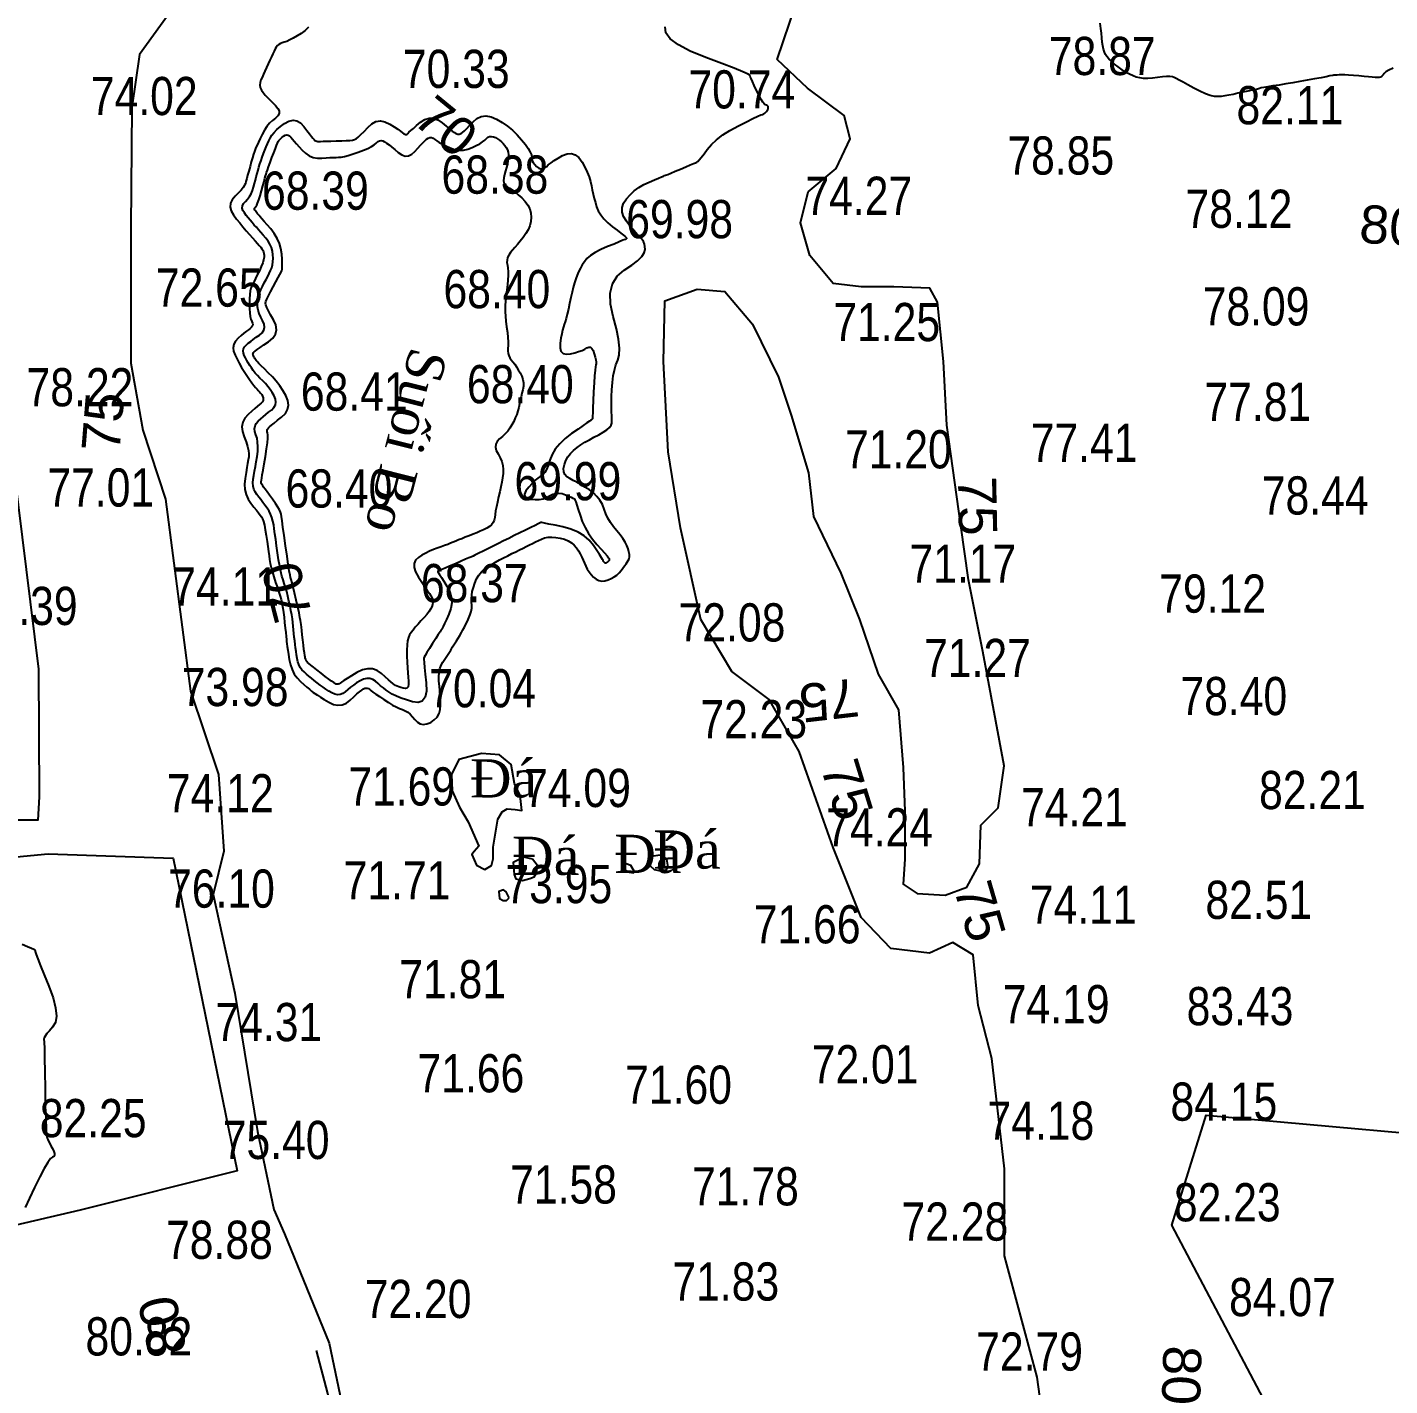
# Model space of a CAD drawing. Header units: metres. Extents: x 429565 to 431255, y 2472510 to 2473324.
# Drawn here: x 429642.4 to 429767.3, y 2473127.8 to 2473252.3 of the extents above; entities that cross this region are included whole.
import ezdxf
from ezdxf.enums import TextEntityAlignment as Align

# ---------------------------------------------------------------- set-up
doc = ezdxf.new("R2010")
doc.units = ezdxf.units.M
for name, color, linetype in [('Docao', 7, 'Continuous'), ('Ghichu', 7, 'Continuous'), ('hanh nha', 6, 'Continuous'), ('MHBS_DongMuc', 3, 'Continuous'), ('RG', 3, 'Continuous'), ('thuyhe', 4, 'Continuous')]:
    doc.layers.add(name, color=color, linetype=linetype)
doc.styles.add('ghichu', font='times.ttf', dxfattribs={"height": 1.5})
doc.styles.get("Standard").update_dxf_attribs({"font": 'arial.ttf'})
doc.linetypes.add('DUONG_MEP_NUOC', pattern='A,0.2,[130,ltypeshp.shx,S=0.15,R=0,X=0,Y=0.15],0.05,[130,ltypeshp.shx,S=0.15,R=0,X=0,Y=0.15],1', length=1.25)
doc.linetypes.add('R_GIOI_TV', pattern='A,0,[133,ltypeshp.shx,S=0.04,R=0,X=-0.03,Y=0],-0.5', length=0.5)

# ---------------------------------------------------------------- blocks, each defined once
blk = doc.blocks.new('A$Ce915ad33')
at = {"layer": 'Ghichu', "color": 8}
blk.add_lwpolyline([(429677.57, 2473223.32, 0, 0, 0), (429678.43, 2473226.72, 2, 0, 0), (429679.29, 2473230.12, 0, 0, 0)], format="xyseb", dxfattribs=at)
at = {"layer": 'MHBS_DongMuc', "color": 8}
for points, elevation in [([(429668.22, 2473252.31), (429667.89, 2473252), (429667.55, 2473251.73), (429667.17, 2473251.5), (429666.81, 2473251.3), (429666.49, 2473251.13), (429666.21, 2473251), (429665.98, 2473250.91), (429665.8, 2473250.86), (429665.64, 2473250.81), (429665.5, 2473250.72), (429665.37, 2473250.61), (429665.25, 2473250.47), (429665.15, 2473250.3), (429665.05, 2473250.1), (429664.94, 2473249.87), (429664.81, 2473249.59), (429664.67, 2473249.29), (429664.52, 2473248.95), (429664.36, 2473248.6), (429664.22, 2473248.28), (429664.09, 2473247.98), (429663.96, 2473247.7), (429663.85, 2473247.46), (429663.77, 2473247.22), (429663.75, 2473246.99), (429663.79, 2473246.76), (429663.89, 2473246.53), (429664.05, 2473246.31), (429664.24, 2473246.08), (429664.46, 2473245.84), (429664.69, 2473245.6), (429664.93, 2473245.36), (429665.2, 2473245.11), (429665.41, 2473244.86), (429665.52, 2473244.62), (429665.51, 2473244.39), (429665.4, 2473244.17), (429665.17, 2473243.97), (429664.9, 2473243.75), (429664.64, 2473243.49), (429664.4, 2473243.19), (429664.17, 2473242.85), (429663.96, 2473242.47), (429663.78, 2473242.09), (429663.62, 2473241.77), (429663.49, 2473241.49), (429663.39, 2473241.26), (429663.32, 2473241.08), (429663.25, 2473240.9), (429663.18, 2473240.65), (429663.08, 2473240.34), (429662.97, 2473239.97), (429662.85, 2473239.54), (429662.73, 2473239.1), (429662.63, 2473238.73), (429662.55, 2473238.42), (429662.48, 2473238.17), (429662.43, 2473237.98), (429662.35, 2473237.81), (429662.22, 2473237.61), (429662.03, 2473237.37), (429661.79, 2473237.11), (429661.48, 2473236.81), (429661.2, 2473236.49), (429661.05, 2473236.16), (429661.02, 2473235.82), (429661.12, 2473235.46), (429661.34, 2473235.09), (429661.62, 2473234.72), (429661.91, 2473234.36), (429662.2, 2473234), (429662.49, 2473233.65), (429662.79, 2473233.31), (429663.08, 2473232.99), (429663.32, 2473232.71), (429663.53, 2473232.48), (429663.7, 2473232.28), (429663.83, 2473232.13), (429663.93, 2473232), (429664.02, 2473231.86), (429664.08, 2473231.72), (429664.13, 2473231.56), (429664.15, 2473231.41), (429664.14, 2473231.22), (429664.1, 2473230.98), (429664.01, 2473230.7), (429663.88, 2473230.37), (429663.71, 2473229.98), (429663.52, 2473229.6), (429663.36, 2473229.27), (429663.22, 2473228.99), (429663.11, 2473228.76), (429663.01, 2473228.58), (429662.93, 2473228.39), (429662.87, 2473228.14), (429662.83, 2473227.81), (429662.8, 2473227.42), (429662.79, 2473226.96), (429662.8, 2473226.5), (429662.82, 2473226.11), (429662.87, 2473225.79), (429662.93, 2473225.53), (429663.01, 2473225.34), (429663.08, 2473225.19), (429663.1, 2473225.05), (429663.07, 2473224.92), (429662.99, 2473224.8), (429662.87, 2473224.69), (429662.71, 2473224.58), (429662.52, 2473224.43), (429662.29, 2473224.25), (429662.04, 2473224.04), (429661.77, 2473223.8), (429661.52, 2473223.53), (429661.37, 2473223.24), (429661.31, 2473222.93), (429661.35, 2473222.6), (429661.48, 2473222.24), (429661.66, 2473221.88), (429661.86, 2473221.51), (429662.08, 2473221.13), (429662.31, 2473220.76), (429662.55, 2473220.38), (429662.79, 2473220.02), (429663.01, 2473219.72), (429663.2, 2473219.48), (429663.36, 2473219.28), (429663.49, 2473219.14), (429663.61, 2473219.02), (429663.72, 2473218.9), (429663.82, 2473218.77), (429663.92, 2473218.63), (429664, 2473218.48), (429664.06, 2473218.34), (429664.07, 2473218.2), (429664.05, 2473218.08), (429663.99, 2473217.96), (429663.88, 2473217.86), (429663.73, 2473217.74), (429663.53, 2473217.57), (429663.29, 2473217.36), (429663.01, 2473217.1), (429662.67, 2473216.81), (429662.37, 2473216.47), (429662.19, 2473216.1), (429662.11, 2473215.69), (429662.15, 2473215.25), (429662.31, 2473214.77), (429662.49, 2473214.3), (429662.63, 2473213.88), (429662.71, 2473213.52), (429662.74, 2473213.2), (429662.73, 2473212.94), (429662.68, 2473212.67), (429662.63, 2473212.33), (429662.56, 2473211.94), (429662.49, 2473211.48), (429662.4, 2473210.96), (429662.35, 2473210.42), (429662.38, 2473209.93), (429662.49, 2473209.47), (429662.67, 2473209.05), (429662.93, 2473208.67), (429663.2, 2473208.33), (429663.44, 2473208.04), (429663.64, 2473207.79), (429663.79, 2473207.59), (429663.9, 2473207.44), (429664, 2473207.26), (429664.09, 2473207.01), (429664.17, 2473206.66), (429664.25, 2473206.23), (429664.34, 2473205.72), (429664.41, 2473205.18), (429664.48, 2473204.7), (429664.54, 2473204.26), (429664.6, 2473203.86), (429664.65, 2473203.51), (429664.7, 2473203.17), (429664.79, 2473202.79), (429664.9, 2473202.37), (429665.04, 2473201.92), (429665.2, 2473201.43), (429665.36, 2473200.95), (429665.5, 2473200.53), (429665.61, 2473200.17), (429665.7, 2473199.87), (429665.76, 2473199.62), (429665.81, 2473199.37), (429665.86, 2473199.06), (429665.92, 2473198.68), (429665.97, 2473198.24), (429666.02, 2473197.74), (429666.07, 2473197.24), (429666.12, 2473196.82), (429666.15, 2473196.47), (429666.18, 2473196.2), (429666.2, 2473196), (429666.23, 2473195.81), (429666.26, 2473195.55), (429666.31, 2473195.22), (429666.37, 2473194.82), (429666.44, 2473194.35), (429666.55, 2473193.87), (429666.7, 2473193.43), (429666.91, 2473193.03), (429667.17, 2473192.67), (429667.48, 2473192.35), (429667.79, 2473192.07), (429668.07, 2473191.83), (429668.3, 2473191.63), (429668.49, 2473191.47), (429668.64, 2473191.35), (429668.8, 2473191.23), (429669.02, 2473191.09), (429669.3, 2473190.91), (429669.65, 2473190.7), (429670.06, 2473190.45), (429670.49, 2473190.25), (429670.91, 2473190.17), (429671.3, 2473190.21), (429671.68, 2473190.36), (429672.04, 2473190.64), (429672.37, 2473190.94), (429672.65, 2473191.2), (429672.89, 2473191.4), (429673.09, 2473191.55), (429673.24, 2473191.66), (429673.37, 2473191.72), (429673.49, 2473191.74), (429673.6, 2473191.74), (429673.7, 2473191.7), (429673.8, 2473191.64), (429673.93, 2473191.53), (429674.12, 2473191.38), (429674.38, 2473191.19), (429674.71, 2473190.96), (429675.11, 2473190.69), (429675.53, 2473190.42), (429675.9, 2473190.19), (429676.25, 2473190.01), (429676.55, 2473189.87), (429676.82, 2473189.77), (429677.06, 2473189.67), (429677.3, 2473189.53), (429677.53, 2473189.35), (429677.75, 2473189.12), (429677.96, 2473188.85), (429678.19, 2473188.61), (429678.44, 2473188.46), (429678.73, 2473188.41), (429679.06, 2473188.46), (429679.41, 2473188.6), (429679.74, 2473188.82), (429680, 2473189.09), (429680.18, 2473189.4), (429680.28, 2473189.77), (429680.31, 2473190.18), (429680.3, 2473190.62), (429680.27, 2473191.06), (429680.25, 2473191.49), (429680.21, 2473191.93), (429680.17, 2473192.36), (429680.15, 2473192.78), (429680.18, 2473193.17), (429680.25, 2473193.52), (429680.36, 2473193.84), (429680.52, 2473194.13), (429680.7, 2473194.4), (429680.88, 2473194.67), (429681.06, 2473194.95), (429681.24, 2473195.23), (429681.42, 2473195.51), (429681.6, 2473195.79), (429681.77, 2473196.06), (429681.93, 2473196.32), (429682.08, 2473196.57), (429682.22, 2473196.82), (429682.36, 2473197.07), (429682.5, 2473197.33), (429682.64, 2473197.6), (429682.77, 2473197.88), (429682.91, 2473198.17), (429683.03, 2473198.47), (429683.12, 2473198.76), (429683.17, 2473199.05), (429683.18, 2473199.34), (429683.16, 2473199.62), (429683.15, 2473199.92), (429683.17, 2473200.24), (429683.22, 2473200.58), (429683.32, 2473200.95), (429683.45, 2473201.35), (429683.62, 2473201.74), (429683.83, 2473202.09), (429684.07, 2473202.4), (429684.35, 2473202.66), (429684.67, 2473202.88), (429685, 2473203.08), (429685.35, 2473203.28), (429685.71, 2473203.48), (429686.09, 2473203.67), (429686.47, 2473203.87), (429686.85, 2473204.06), (429687.21, 2473204.24), (429687.55, 2473204.41), (429687.87, 2473204.57), (429688.17, 2473204.72), (429688.46, 2473204.86), (429688.74, 2473205), (429689.02, 2473205.13), (429689.3, 2473205.26), (429689.57, 2473205.39), (429689.85, 2473205.5), (429690.17, 2473205.56), (429690.51, 2473205.58), (429690.88, 2473205.55), (429691.28, 2473205.48), (429691.68, 2473205.38), (429692.02, 2473205.23), (429692.32, 2473205.05), (429692.57, 2473204.83), (429692.77, 2473204.58), (429692.95, 2473204.31), (429693.11, 2473204.03), (429693.25, 2473203.75), (429693.38, 2473203.47), (429693.5, 2473203.18), (429693.62, 2473202.9), (429693.76, 2473202.63), (429693.93, 2473202.38), (429694.12, 2473202.14), (429694.33, 2473201.91), (429694.57, 2473201.73), (429694.82, 2473201.61), (429695.08, 2473201.55), (429695.36, 2473201.57), (429695.66, 2473201.65), (429695.95, 2473201.77), (429696.21, 2473201.92), (429696.46, 2473202.09), (429696.67, 2473202.29), (429696.86, 2473202.51), (429697.03, 2473202.73), (429697.18, 2473202.94), (429697.31, 2473203.12), (429697.43, 2473203.29), (429697.52, 2473203.44), (429697.59, 2473203.59), (429697.62, 2473203.78), (429697.62, 2473203.99), (429697.58, 2473204.24), (429697.51, 2473204.51), (429697.4, 2473204.81), (429697.23, 2473205.12), (429697.02, 2473205.45), (429696.77, 2473205.79), (429696.46, 2473206.14), (429696.15, 2473206.51), (429695.88, 2473206.9), (429695.65, 2473207.3), (429695.45, 2473207.71), (429695.3, 2473208.14), (429695.14, 2473208.56), (429694.92, 2473208.95), (429694.65, 2473209.3), (429694.33, 2473209.62), (429693.95, 2473209.91), (429693.55, 2473210.16), (429693.17, 2473210.39), (429692.81, 2473210.6), (429692.47, 2473210.77), (429692.15, 2473210.93), (429691.89, 2473211.09), (429691.7, 2473211.3), (429691.61, 2473211.56), (429691.59, 2473211.87), (429691.67, 2473212.22), (429691.8, 2473212.58), (429691.99, 2473212.92), (429692.22, 2473213.23), (429692.5, 2473213.51), (429692.82, 2473213.77), (429693.17, 2473214.02), (429693.55, 2473214.26), (429693.95, 2473214.49), (429694.37, 2473214.73), (429694.82, 2473214.96), (429695.23, 2473215.19), (429695.55, 2473215.41), (429695.79, 2473215.63), (429695.94, 2473215.83), (429696, 2473216.03), (429696.02, 2473216.23), (429696.02, 2473216.42), (429696.02, 2473216.6), (429696.01, 2473216.78), (429695.99, 2473216.95), (429695.98, 2473217.17), (429695.97, 2473217.5), (429695.98, 2473217.92), (429695.99, 2473218.45), (429696.02, 2473219.08), (429696.06, 2473219.74), (429696.14, 2473220.34), (429696.25, 2473220.88), (429696.39, 2473221.36), (429696.56, 2473221.78), (429696.69, 2473222.26), (429696.71, 2473222.9), (429696.62, 2473223.7), (429696.43, 2473224.67), (429696.13, 2473225.79), (429695.88, 2473226.93), (429695.86, 2473227.92), (429696.07, 2473228.77), (429696.49, 2473229.47), (429697.14, 2473230.02), (429697.83, 2473230.48), (429698.36, 2473230.9), (429698.75, 2473231.28), (429698.98, 2473231.62), (429699.06, 2473231.92), (429699.04, 2473232.19), (429698.99, 2473232.43), (429698.9, 2473232.66), (429698.77, 2473232.86), (429698.6, 2473233.04), (429698.4, 2473233.23), (429698.17, 2473233.48), (429697.92, 2473233.78), (429697.64, 2473234.13), (429697.34, 2473234.53), (429697.08, 2473234.95), (429696.96, 2473235.36), (429696.96, 2473235.77), (429697.09, 2473236.18), (429697.35, 2473236.57), (429697.69, 2473236.95), (429698.07, 2473237.29), (429698.49, 2473237.6), (429698.94, 2473237.87), (429699.44, 2473238.11), (429699.91, 2473238.31), (429700.29, 2473238.47), (429700.57, 2473238.59), (429700.75, 2473238.66), (429700.85, 2473238.7), (429700.94, 2473238.73), (429701.13, 2473238.81), (429701.42, 2473238.93), (429701.82, 2473239.1), (429702.31, 2473239.3), (429702.8, 2473239.51), (429703.19, 2473239.68), (429703.49, 2473239.8), (429703.69, 2473239.88), (429703.8, 2473239.92), (429703.89, 2473239.98), (429704.02, 2473240.13), (429704.21, 2473240.36), (429704.46, 2473240.69), (429704.76, 2473241.1), (429705.13, 2473241.55), (429705.6, 2473241.99), (429706.17, 2473242.42), (429706.84, 2473242.84), (429707.61, 2473243.26), (429708.35, 2473243.63), (429708.94, 2473243.92), (429709.38, 2473244.13), (429709.67, 2473244.26), (429709.81, 2473244.31), (429709.88, 2473244.33), (429709.95, 2473244.37), (429710.02, 2473244.42), (429710.1, 2473244.49), (429710.18, 2473244.58), (429710.25, 2473244.67), (429710.3, 2473244.75), (429710.34, 2473244.83), (429710.35, 2473244.9), (429710.35, 2473244.96), (429710.34, 2473245.02), (429710.3, 2473245.07), (429710.25, 2473245.11), (429710.19, 2473245.14), (429710.1, 2473245.17), (429710, 2473245.25), (429709.86, 2473245.42), (429709.69, 2473245.68), (429709.5, 2473246.05), (429709.27, 2473246.5), (429709.06, 2473246.96), (429708.89, 2473247.33), (429708.77, 2473247.61), (429708.7, 2473247.79), (429708.67, 2473247.89), (429708.51, 2473247.99), (429708.02, 2473248.21), (429707.22, 2473248.53), (429706.09, 2473248.96), (429704.64, 2473249.51), (429703.2, 2473250.1), (429702.11, 2473250.68), (429701.36, 2473251.24), (429700.96, 2473251.79), (429700.91, 2473252.32)], 71), ([(429767.61, 2473248.53), (429767.22, 2473248.37), (429766.94, 2473248.22), (429766.79, 2473248.06), (429766.7, 2473247.92), (429766.59, 2473247.81), (429766.47, 2473247.73), (429766.33, 2473247.69), (429766.18, 2473247.68), (429765.98, 2473247.69), (429765.71, 2473247.71), (429765.36, 2473247.74), (429764.95, 2473247.78), (429764.46, 2473247.83), (429763.97, 2473247.87), (429763.54, 2473247.91), (429763.18, 2473247.93), (429762.89, 2473247.93), (429762.66, 2473247.92), (429762.48, 2473247.91), (429762.34, 2473247.9), (429762.23, 2473247.89), (429762.16, 2473247.89), (429762.13, 2473247.88), (429762.05, 2473247.87), (429761.83, 2473247.83), (429761.49, 2473247.76), (429761.02, 2473247.67), (429760.41, 2473247.56), (429759.74, 2473247.43), (429759.08, 2473247.31), (429758.43, 2473247.2), (429757.79, 2473247.1), (429757.16, 2473247), (429756.59, 2473246.92), (429756.13, 2473246.84), (429755.77, 2473246.78), (429755.52, 2473246.73), (429755.38, 2473246.69), (429755.29, 2473246.66), (429755.19, 2473246.63), (429755.09, 2473246.6), (429754.97, 2473246.57), (429754.84, 2473246.55), (429754.67, 2473246.52), (429754.44, 2473246.48), (429754.15, 2473246.41), (429753.8, 2473246.33), (429753.38, 2473246.24), (429752.95, 2473246.14), (429752.55, 2473246.06), (429752.19, 2473246), (429751.85, 2473245.96), (429751.55, 2473245.94), (429751.23, 2473245.96), (429750.85, 2473246.05), (429750.41, 2473246.2), (429749.91, 2473246.42), (429749.36, 2473246.71), (429748.81, 2473247.01), (429748.36, 2473247.25), (429748.01, 2473247.45), (429747.74, 2473247.6), (429747.56, 2473247.7), (429747.4, 2473247.76), (429747.16, 2473247.79), (429746.86, 2473247.79), (429746.48, 2473247.75), (429746.03, 2473247.69), (429745.57, 2473247.63), (429745.14, 2473247.6), (429744.75, 2473247.61), (429744.4, 2473247.65), (429744.08, 2473247.72), (429743.78, 2473247.83), (429743.46, 2473247.98), (429743.13, 2473248.16), (429742.78, 2473248.39), (429742.42, 2473248.65), (429742.08, 2473248.92), (429741.79, 2473249.17), (429741.56, 2473249.4), (429741.38, 2473249.61), (429741.25, 2473249.81), (429741.15, 2473250.02), (429741.07, 2473250.28), (429741.01, 2473250.58), (429740.96, 2473250.92), (429740.93, 2473251.31), (429740.89, 2473251.74), (429740.84, 2473252.19), (429740.76, 2473252.68)], 83), ([(429680.83, 2473243.22), (429681.14, 2473242.97), (429681.39, 2473242.77), (429681.58, 2473242.64), (429681.71, 2473242.56), (429681.81, 2473242.53), (429681.91, 2473242.51), (429682.01, 2473242.51), (429682.11, 2473242.53), (429682.21, 2473242.57), (429682.33, 2473242.65), (429682.5, 2473242.8), (429682.72, 2473243.01), (429682.98, 2473243.29), (429683.29, 2473243.63), (429683.65, 2473243.94), (429684.04, 2473244.12), (429684.47, 2473244.17), (429684.94, 2473244.09), (429685.45, 2473243.87), (429685.97, 2473243.57), (429686.45, 2473243.23), (429686.91, 2473242.85), (429687.34, 2473242.44), (429687.74, 2473241.99), (429688.09, 2473241.55), (429688.35, 2473241.17), (429688.54, 2473240.85), (429688.65, 2473240.6), (429688.67, 2473240.4), (429688.68, 2473240.23), (429688.72, 2473240.06), (429688.81, 2473239.89), (429688.95, 2473239.71), (429689.12, 2473239.54), (429689.31, 2473239.39), (429689.49, 2473239.32), (429689.67, 2473239.31), (429689.84, 2473239.38), (429690.01, 2473239.51), (429690.19, 2473239.69), (429690.44, 2473239.88), (429690.74, 2473240.08), (429691.09, 2473240.3), (429691.5, 2473240.54), (429691.92, 2473240.7), (429692.31, 2473240.73), (429692.66, 2473240.61), (429692.99, 2473240.35), (429693.29, 2473239.94), (429693.54, 2473239.47), (429693.76, 2473239.02), (429693.93, 2473238.58), (429694.06, 2473238.17), (429694.15, 2473237.77), (429694.22, 2473237.38), (429694.3, 2473236.99), (429694.39, 2473236.61), (429694.5, 2473236.23), (429694.61, 2473235.85), (429694.76, 2473235.47), (429694.99, 2473235.1), (429695.28, 2473234.74), (429695.64, 2473234.37), (429696.07, 2473234.01), (429696.49, 2473233.69), (429696.82, 2473233.43), (429697.07, 2473233.24), (429697.22, 2473233.11), (429697.29, 2473233.05), (429697.31, 2473233.02), (429697.33, 2473233), (429697.34, 2473232.98), (429697.35, 2473232.97), (429697.35, 2473232.96), (429697.36, 2473232.96), (429697.36, 2473232.95), (429697.36, 2473232.95), (429697.36, 2473232.94), (429697.36, 2473232.94), (429697.36, 2473232.93), (429697.36, 2473232.93), (429697.34, 2473232.92), (429697.33, 2473232.91), (429697.31, 2473232.89), (429697.23, 2473232.85), (429697.02, 2473232.77), (429696.68, 2473232.62), (429696.21, 2473232.43), (429695.62, 2473232.19), (429695.01, 2473231.92), (429694.49, 2473231.65), (429694.06, 2473231.37), (429693.73, 2473231.09), (429693.49, 2473230.8), (429693.3, 2473230.51), (429693.13, 2473230.21), (429692.97, 2473229.89), (429692.83, 2473229.57), (429692.71, 2473229.23), (429692.59, 2473228.87), (429692.48, 2473228.46), (429692.36, 2473228.01), (429692.25, 2473227.52), (429692.14, 2473226.97), (429692.04, 2473226.45), (429691.93, 2473225.99), (429691.84, 2473225.61), (429691.74, 2473225.3), (429691.65, 2473225.06), (429691.57, 2473224.83), (429691.49, 2473224.54), (429691.42, 2473224.2), (429691.34, 2473223.8), (429691.28, 2473223.34), (429691.26, 2473222.92), (429691.35, 2473222.61), (429691.54, 2473222.41), (429691.82, 2473222.34), (429692.21, 2473222.38), (429692.62, 2473222.47), (429692.97, 2473222.58), (429693.28, 2473222.68), (429693.53, 2473222.8), (429693.72, 2473222.91), (429693.89, 2473222.98), (429694.04, 2473222.97), (429694.17, 2473222.86), (429694.29, 2473222.66), (429694.4, 2473222.38), (429694.48, 2473222.07), (429694.54, 2473221.82), (429694.57, 2473221.61), (429694.57, 2473221.46), (429694.54, 2473221.35), (429694.5, 2473221.19), (429694.47, 2473220.86), (429694.43, 2473220.36), (429694.39, 2473219.7), (429694.34, 2473218.88), (429694.31, 2473218.06), (429694.28, 2473217.42), (429694.26, 2473216.95), (429694.25, 2473216.67), (429694.25, 2473216.55), (429694.25, 2473216.53), (429694.25, 2473216.51), (429694.25, 2473216.48), (429694.25, 2473216.45), (429694.25, 2473216.43), (429694.24, 2473216.4), (429694.22, 2473216.37), (429694.19, 2473216.34), (429694.14, 2473216.31), (429694.09, 2473216.28), (429693.97, 2473216.21), (429693.73, 2473216.05), (429693.38, 2473215.8), (429692.91, 2473215.47), (429692.32, 2473215.06), (429691.73, 2473214.6), (429691.23, 2473214.12), (429690.83, 2473213.63), (429690.53, 2473213.13), (429690.32, 2473212.62), (429690.16, 2473212.14), (429690.01, 2473211.76), (429689.86, 2473211.48), (429689.72, 2473211.3), (429689.58, 2473211.21), (429689.43, 2473211.13), (429689.23, 2473210.99), (429688.99, 2473210.78), (429688.71, 2473210.5), (429688.39, 2473210.15), (429688.12, 2473209.8), (429688.01, 2473209.52), (429688.05, 2473209.3), (429688.24, 2473209.14), (429688.58, 2473209.04), (429688.99, 2473209.01), (429689.36, 2473209.02), (429689.71, 2473209.08), (429690.02, 2473209.19), (429690.31, 2473209.35), (429690.59, 2473209.5), (429690.87, 2473209.58), (429691.16, 2473209.61), (429691.46, 2473209.56), (429691.76, 2473209.46), (429692.04, 2473209.33), (429692.27, 2473209.23), (429692.43, 2473209.15), (429692.54, 2473209.1), (429692.59, 2473209.07), (429692.63, 2473209), (429692.7, 2473208.81), (429692.8, 2473208.51), (429692.93, 2473208.1), (429693.1, 2473207.58), (429693.3, 2473207), (429693.56, 2473206.45), (429693.87, 2473205.92), (429694.23, 2473205.4), (429694.64, 2473204.91), (429695.04, 2473204.47), (429695.35, 2473204.12), (429695.57, 2473203.86), (429695.71, 2473203.69), (429695.77, 2473203.6), (429695.78, 2473203.57), (429695.78, 2473203.53), (429695.78, 2473203.5), (429695.78, 2473203.48), (429695.77, 2473203.46), (429695.76, 2473203.44), (429695.74, 2473203.41), (429695.72, 2473203.39), (429695.7, 2473203.36), (429695.68, 2473203.33), (429695.65, 2473203.3), (429695.62, 2473203.27), (429695.59, 2473203.25), (429695.55, 2473203.23), (429695.51, 2473203.21), (429695.47, 2473203.2), (429695.43, 2473203.2), (429695.4, 2473203.2), (429695.36, 2473203.22), (429695.33, 2473203.25), (429695.3, 2473203.28), (429695.27, 2473203.31), (429695.25, 2473203.35), (429695.23, 2473203.38), (429695.22, 2473203.42), (429695.17, 2473203.51), (429695.06, 2473203.69), (429694.88, 2473203.97), (429694.63, 2473204.34), (429694.33, 2473204.8), (429693.94, 2473205.28), (429693.47, 2473205.69), (429692.91, 2473206.03), (429692.25, 2473206.3), (429691.51, 2473206.51), (429690.81, 2473206.66), (429690.25, 2473206.77), (429689.85, 2473206.85), (429689.61, 2473206.9), (429689.51, 2473206.91), (429689.44, 2473206.88), (429689.27, 2473206.79), (429688.99, 2473206.65), (429688.6, 2473206.46), (429688.11, 2473206.22), (429687.57, 2473205.96), (429687.05, 2473205.71), (429686.56, 2473205.46), (429686.09, 2473205.22), (429685.63, 2473205), (429685.21, 2473204.78), (429684.82, 2473204.59), (429684.47, 2473204.41), (429684.16, 2473204.25), (429683.88, 2473204.12), (429683.64, 2473204), (429683.45, 2473203.91), (429683.31, 2473203.84), (429683.22, 2473203.79), (429683.18, 2473203.78), (429683.1, 2473203.75), (429682.91, 2473203.67), (429682.61, 2473203.54), (429682.2, 2473203.36), (429681.67, 2473203.14), (429681.13, 2473202.91), (429680.72, 2473202.74), (429680.42, 2473202.61), (429680.23, 2473202.53), (429680.15, 2473202.5), (429680.14, 2473202.5), (429680.12, 2473202.49), (429680.1, 2473202.48), (429680.09, 2473202.47), (429680.07, 2473202.46), (429680.06, 2473202.45), (429680.05, 2473202.44), (429680.05, 2473202.42), (429680.06, 2473202.4), (429680.07, 2473202.38), (429680.12, 2473202.31), (429680.22, 2473202.14), (429680.39, 2473201.88), (429680.61, 2473201.53), (429680.9, 2473201.08), (429681.16, 2473200.58), (429681.3, 2473200.08), (429681.34, 2473199.56), (429681.26, 2473199.04), (429681.08, 2473198.52), (429680.85, 2473198.04), (429680.68, 2473197.66), (429680.55, 2473197.39), (429680.47, 2473197.21), (429680.43, 2473197.14), (429680.38, 2473197.08), (429680.27, 2473196.91), (429680.1, 2473196.65), (429679.87, 2473196.29), (429679.58, 2473195.83), (429679.29, 2473195.37), (429679.06, 2473195.01), (429678.9, 2473194.74), (429678.8, 2473194.57), (429678.77, 2473194.49), (429678.78, 2473194.38), (429678.81, 2473194.09), (429678.85, 2473193.64), (429678.91, 2473193.02), (429678.99, 2473192.23), (429679.01, 2473191.46), (429678.9, 2473190.9), (429678.64, 2473190.55), (429678.26, 2473190.41), (429677.74, 2473190.48), (429677.18, 2473190.66), (429676.69, 2473190.83), (429676.26, 2473191.01), (429675.89, 2473191.19), (429675.59, 2473191.37), (429675.33, 2473191.56), (429675.07, 2473191.75), (429674.82, 2473191.94), (429674.58, 2473192.15), (429674.34, 2473192.36), (429674.1, 2473192.53), (429673.84, 2473192.62), (429673.56, 2473192.63), (429673.26, 2473192.56), (429672.94, 2473192.41), (429672.62, 2473192.21), (429672.32, 2473192.02), (429672.05, 2473191.82), (429671.8, 2473191.62), (429671.58, 2473191.41), (429671.35, 2473191.25), (429671.12, 2473191.15), (429670.88, 2473191.13), (429670.62, 2473191.18), (429670.36, 2473191.3), (429670.08, 2473191.47), (429669.81, 2473191.64), (429669.54, 2473191.83), (429669.27, 2473192.02), (429669, 2473192.23), (429668.74, 2473192.44), (429668.49, 2473192.64), (429668.25, 2473192.84), (429668.02, 2473193.03), (429667.81, 2473193.22), (429667.61, 2473193.42), (429667.45, 2473193.64), (429667.33, 2473193.89), (429667.23, 2473194.16), (429667.16, 2473194.46), (429667.12, 2473194.78), (429667.07, 2473195.09), (429667.03, 2473195.42), (429666.99, 2473195.74), (429666.95, 2473196.08), (429666.91, 2473196.41), (429666.87, 2473196.74), (429666.84, 2473197.08), (429666.8, 2473197.41), (429666.77, 2473197.74), (429666.73, 2473198.08), (429666.67, 2473198.45), (429666.6, 2473198.85), (429666.52, 2473199.27), (429666.42, 2473199.72), (429666.32, 2473200.16), (429666.21, 2473200.58), (429666.1, 2473200.97), (429665.99, 2473201.32), (429665.89, 2473201.65), (429665.78, 2473202), (429665.67, 2473202.43), (429665.57, 2473202.92), (429665.47, 2473203.5), (429665.38, 2473204.14), (429665.29, 2473204.79), (429665.21, 2473205.37), (429665.13, 2473205.88), (429665.07, 2473206.33), (429665.02, 2473206.7), (429664.95, 2473207.04), (429664.86, 2473207.36), (429664.74, 2473207.67), (429664.59, 2473207.96), (429664.41, 2473208.24), (429664.22, 2473208.51), (429664.03, 2473208.76), (429663.84, 2473209.01), (429663.65, 2473209.24), (429663.47, 2473209.47), (429663.31, 2473209.71), (429663.2, 2473209.96), (429663.13, 2473210.24), (429663.12, 2473210.55), (429663.15, 2473210.87), (429663.2, 2473211.23), (429663.27, 2473211.61), (429663.34, 2473212.03), (429663.41, 2473212.48), (429663.49, 2473212.95), (429663.56, 2473213.43), (429663.58, 2473213.87), (429663.55, 2473214.26), (429663.49, 2473214.63), (429663.38, 2473214.95), (429663.29, 2473215.24), (429663.26, 2473215.51), (429663.31, 2473215.76), (429663.42, 2473215.99), (429663.61, 2473216.2), (429663.83, 2473216.4), (429664.06, 2473216.6), (429664.3, 2473216.8), (429664.55, 2473217.01), (429664.81, 2473217.22), (429665.04, 2473217.44), (429665.17, 2473217.68), (429665.22, 2473217.94), (429665.19, 2473218.22), (429665.06, 2473218.52), (429664.89, 2473218.82), (429664.7, 2473219.11), (429664.48, 2473219.38), (429664.26, 2473219.64), (429664.01, 2473219.89), (429663.76, 2473220.13), (429663.53, 2473220.37), (429663.33, 2473220.6), (429663.14, 2473220.84), (429662.98, 2473221.07), (429662.83, 2473221.3), (429662.69, 2473221.53), (429662.56, 2473221.76), (429662.43, 2473221.99), (429662.32, 2473222.22), (429662.24, 2473222.43), (429662.22, 2473222.64), (429662.25, 2473222.83), (429662.35, 2473223), (429662.5, 2473223.17), (429662.69, 2473223.33), (429662.91, 2473223.5), (429663.15, 2473223.69), (429663.42, 2473223.88), (429663.71, 2473224.08), (429663.97, 2473224.3), (429664.12, 2473224.54), (429664.18, 2473224.81), (429664.14, 2473225.1), (429664, 2473225.41), (429663.83, 2473225.74), (429663.7, 2473226.05), (429663.61, 2473226.37), (429663.55, 2473226.68), (429663.53, 2473226.98), (429663.55, 2473227.29), (429663.61, 2473227.6), (429663.7, 2473227.91), (429663.83, 2473228.23), (429663.99, 2473228.55), (429664.16, 2473228.87), (429664.32, 2473229.17), (429664.47, 2473229.46), (429664.61, 2473229.73), (429664.73, 2473229.99), (429664.84, 2473230.25), (429664.91, 2473230.52), (429664.95, 2473230.81), (429664.97, 2473231.13), (429664.95, 2473231.45), (429664.9, 2473231.79), (429664.81, 2473232.1), (429664.68, 2473232.41), (429664.5, 2473232.7), (429664.29, 2473232.97), (429664.06, 2473233.24), (429663.84, 2473233.49), (429663.63, 2473233.73), (429663.43, 2473233.96), (429663.24, 2473234.17), (429663.05, 2473234.39), (429662.87, 2473234.6), (429662.69, 2473234.82), (429662.51, 2473235.05), (429662.34, 2473235.28), (429662.2, 2473235.5), (429662.14, 2473235.72), (429662.16, 2473235.93), (429662.26, 2473236.14), (429662.43, 2473236.34), (429662.62, 2473236.54), (429662.79, 2473236.78), (429662.94, 2473237.04), (429663.07, 2473237.33), (429663.17, 2473237.65), (429663.25, 2473237.97), (429663.34, 2473238.29), (429663.42, 2473238.6), (429663.51, 2473238.9), (429663.59, 2473239.19), (429663.67, 2473239.48), (429663.76, 2473239.78), (429663.86, 2473240.08), (429663.97, 2473240.39), (429664.09, 2473240.72), (429664.21, 2473241.03), (429664.33, 2473241.33), (429664.46, 2473241.62), (429664.58, 2473241.89), (429664.7, 2473242.14), (429664.85, 2473242.39), (429665.06, 2473242.65), (429665.32, 2473242.92), (429665.64, 2473243.19), (429666.02, 2473243.48), (429666.42, 2473243.69), (429666.79, 2473243.78), (429667.14, 2473243.72), (429667.47, 2473243.53), (429667.78, 2473243.2), (429668.06, 2473242.84), (429668.29, 2473242.53), (429668.48, 2473242.29), (429668.62, 2473242.12), (429668.72, 2473242.01), (429668.8, 2473241.93), (429668.88, 2473241.88), (429668.97, 2473241.84), (429669.06, 2473241.83), (429669.17, 2473241.82), (429669.31, 2473241.83), (429669.55, 2473241.84), (429669.86, 2473241.85), (429670.27, 2473241.86), (429670.76, 2473241.87), (429671.25, 2473241.88), (429671.67, 2473241.9), (429672, 2473241.92), (429672.25, 2473241.96), (429672.42, 2473242), (429672.57, 2473242.08), (429672.77, 2473242.23), (429673.01, 2473242.45), (429673.3, 2473242.75), (429673.64, 2473243.12), (429674.01, 2473243.45), (429674.39, 2473243.65), (429674.8, 2473243.71), (429675.21, 2473243.63), (429675.65, 2473243.42), (429676.05, 2473243.16), (429676.39, 2473242.94), (429676.65, 2473242.76), (429676.84, 2473242.63), (429676.95, 2473242.54), (429677.03, 2473242.48), (429677.11, 2473242.46), (429677.18, 2473242.46), (429677.25, 2473242.5), (429677.32, 2473242.56), (429677.42, 2473242.67), (429677.59, 2473242.82), (429677.82, 2473243.02), (429678.11, 2473243.28), (429678.47, 2473243.58), (429678.87, 2473243.84), (429679.26, 2473243.97), (429679.66, 2473243.96), (429680.06, 2473243.82), (429680.46, 2473243.54), (429680.83, 2473243.22)], 70), ([(429675.37, 2473241.67), (429675.59, 2473241.51), (429675.84, 2473241.31), (429676.12, 2473241.08), (429676.43, 2473240.81), (429676.75, 2473240.59), (429677.07, 2473240.48), (429677.37, 2473240.5), (429677.67, 2473240.65), (429677.95, 2473240.91), (429678.22, 2473241.21), (429678.46, 2473241.48), (429678.68, 2473241.71), (429678.87, 2473241.89), (429679.03, 2473242.04), (429679.18, 2473242.14), (429679.33, 2473242.19), (429679.49, 2473242.18), (429679.64, 2473242.13), (429679.79, 2473242.02), (429679.97, 2473241.88), (429680.2, 2473241.74), (429680.48, 2473241.58), (429680.81, 2473241.42), (429681.2, 2473241.25), (429681.6, 2473241.1), (429682.01, 2473241.04), (429682.41, 2473241.04), (429682.82, 2473241.12), (429683.22, 2473241.27), (429683.59, 2473241.45), (429683.9, 2473241.62), (429684.17, 2473241.79), (429684.37, 2473241.94), (429684.53, 2473242.09), (429684.66, 2473242.21), (429684.81, 2473242.28), (429684.97, 2473242.29), (429685.15, 2473242.26), (429685.34, 2473242.18), (429685.54, 2473242.07), (429685.72, 2473241.94), (429685.9, 2473241.79), (429686.06, 2473241.64), (429686.21, 2473241.47), (429686.34, 2473241.28), (429686.44, 2473241.07), (429686.5, 2473240.85), (429686.53, 2473240.6), (429686.52, 2473240.34), (429686.49, 2473240.06), (429686.44, 2473239.76), (429686.37, 2473239.45), (429686.28, 2473239.13), (429686.18, 2473238.8), (429686.1, 2473238.48), (429686.08, 2473238.21), (429686.13, 2473237.99), (429686.24, 2473237.81), (429686.41, 2473237.68), (429686.62, 2473237.56), (429686.87, 2473237.4), (429687.14, 2473237.19), (429687.44, 2473236.94), (429687.76, 2473236.66), (429688.07, 2473236.34), (429688.31, 2473236), (429688.48, 2473235.65), (429688.58, 2473235.27), (429688.61, 2473234.88), (429688.58, 2473234.49), (429688.49, 2473234.11), (429688.35, 2473233.74), (429688.14, 2473233.38), (429687.89, 2473233.03), (429687.61, 2473232.7), (429687.35, 2473232.4), (429687.12, 2473232.12), (429686.91, 2473231.87), (429686.72, 2473231.64), (429686.57, 2473231.42), (429686.46, 2473231.19), (429686.41, 2473230.96), (429686.4, 2473230.73), (429686.44, 2473230.49), (429686.49, 2473230.22), (429686.51, 2473229.91), (429686.51, 2473229.55), (429686.49, 2473229.15), (429686.44, 2473228.7), (429686.38, 2473228.24), (429686.33, 2473227.83), (429686.29, 2473227.46), (429686.25, 2473227.14), (429686.23, 2473226.86), (429686.22, 2473226.57), (429686.23, 2473226.23), (429686.26, 2473225.82), (429686.31, 2473225.36), (429686.37, 2473224.84), (429686.44, 2473224.33), (429686.48, 2473223.87), (429686.51, 2473223.48), (429686.51, 2473223.14), (429686.49, 2473222.87), (429686.47, 2473222.63), (429686.5, 2473222.41), (429686.56, 2473222.2), (429686.66, 2473222), (429686.79, 2473221.82), (429686.95, 2473221.63), (429687.11, 2473221.41), (429687.27, 2473221.17), (429687.44, 2473220.91), (429687.6, 2473220.62), (429687.75, 2473220.32), (429687.85, 2473220.01), (429687.9, 2473219.71), (429687.9, 2473219.39), (429687.85, 2473219.08), (429687.77, 2473218.76), (429687.7, 2473218.44), (429687.62, 2473218.12), (429687.55, 2473217.79), (429687.48, 2473217.46), (429687.39, 2473217.13), (429687.29, 2473216.81), (429687.16, 2473216.49), (429687.02, 2473216.17), (429686.86, 2473215.86), (429686.67, 2473215.57), (429686.47, 2473215.29), (429686.24, 2473215.03), (429685.99, 2473214.79), (429685.73, 2473214.57), (429685.5, 2473214.35), (429685.37, 2473214.1), (429685.35, 2473213.82), (429685.42, 2473213.52), (429685.59, 2473213.19), (429685.79, 2473212.85), (429685.93, 2473212.5), (429686.02, 2473212.14), (429686.06, 2473211.77), (429686.04, 2473211.4), (429685.99, 2473211.01), (429685.92, 2473210.61), (429685.84, 2473210.17), (429685.74, 2473209.72), (429685.63, 2473209.25), (429685.52, 2473208.78), (429685.43, 2473208.36), (429685.36, 2473207.99), (429685.31, 2473207.66), (429685.28, 2473207.38), (429685.23, 2473207.13), (429685.13, 2473206.91), (429684.98, 2473206.71), (429684.79, 2473206.54), (429684.54, 2473206.39), (429684.25, 2473206.25), (429683.95, 2473206.12), (429683.63, 2473205.98), (429683.29, 2473205.84), (429682.93, 2473205.7), (429682.58, 2473205.56), (429682.26, 2473205.43), (429681.97, 2473205.31), (429681.7, 2473205.21), (429681.47, 2473205.11), (429681.23, 2473205.01), (429680.97, 2473204.91), (429680.68, 2473204.8), (429680.36, 2473204.69), (429680.01, 2473204.56), (429679.66, 2473204.43), (429679.3, 2473204.28), (429678.95, 2473204.11), (429678.61, 2473203.92), (429678.28, 2473203.71), (429678.01, 2473203.46), (429677.88, 2473203.16), (429677.88, 2473202.8), (429678.02, 2473202.39), (429678.29, 2473201.91), (429678.6, 2473201.44), (429678.87, 2473201.03), (429679.1, 2473200.69), (429679.29, 2473200.4), (429679.43, 2473200.18), (429679.53, 2473199.99), (429679.59, 2473199.79), (429679.6, 2473199.59), (429679.57, 2473199.39), (429679.5, 2473199.19), (429679.39, 2473198.97), (429679.23, 2473198.73), (429679.04, 2473198.48), (429678.8, 2473198.2), (429678.52, 2473197.89), (429678.25, 2473197.59), (429678, 2473197.32), (429677.79, 2473197.06), (429677.61, 2473196.83), (429677.47, 2473196.63), (429677.36, 2473196.39), (429677.29, 2473196.08), (429677.24, 2473195.69), (429677.21, 2473195.22), (429677.22, 2473194.67), (429677.25, 2473194.11), (429677.27, 2473193.6), (429677.3, 2473193.14), (429677.33, 2473192.74), (429677.36, 2473192.38), (429677.37, 2473192.09), (429677.33, 2473191.87), (429677.23, 2473191.74), (429677.09, 2473191.69), (429676.89, 2473191.72), (429676.68, 2473191.78), (429676.49, 2473191.85), (429676.33, 2473191.92), (429676.19, 2473191.99), (429676.08, 2473192.05), (429675.95, 2473192.15), (429675.76, 2473192.3), (429675.53, 2473192.5), (429675.23, 2473192.76), (429674.89, 2473193.08), (429674.5, 2473193.35), (429674.08, 2473193.5), (429673.63, 2473193.51), (429673.15, 2473193.4), (429672.63, 2473193.16), (429672.15, 2473192.87), (429671.76, 2473192.63), (429671.45, 2473192.44), (429671.24, 2473192.29), (429671.11, 2473192.19), (429671.03, 2473192.13), (429670.94, 2473192.09), (429670.85, 2473192.09), (429670.75, 2473192.11), (429670.65, 2473192.15), (429670.52, 2473192.24), (429670.32, 2473192.38), (429670.06, 2473192.57), (429669.74, 2473192.81), (429669.36, 2473193.11), (429668.98, 2473193.4), (429668.67, 2473193.65), (429668.43, 2473193.85), (429668.25, 2473193.99), (429668.13, 2473194.09), (429668.06, 2473194.17), (429668, 2473194.25), (429667.95, 2473194.35), (429667.91, 2473194.46), (429667.89, 2473194.57), (429667.86, 2473194.73), (429667.83, 2473194.97), (429667.79, 2473195.28), (429667.75, 2473195.68), (429667.69, 2473196.15), (429667.64, 2473196.62), (429667.6, 2473197.01), (429667.56, 2473197.33), (429667.53, 2473197.57), (429667.52, 2473197.74), (429667.49, 2473197.92), (429667.43, 2473198.22), (429667.34, 2473198.64), (429667.23, 2473199.17), (429667.08, 2473199.81), (429666.93, 2473200.46), (429666.81, 2473200.99), (429666.7, 2473201.4), (429666.63, 2473201.69), (429666.57, 2473201.87), (429666.52, 2473202.09), (429666.45, 2473202.48), (429666.36, 2473203.06), (429666.24, 2473203.82), (429666.11, 2473204.77), (429665.98, 2473205.72), (429665.87, 2473206.48), (429665.79, 2473207.07), (429665.73, 2473207.47), (429665.7, 2473207.69), (429665.65, 2473207.85), (429665.55, 2473208.06), (429665.4, 2473208.33), (429665.18, 2473208.66), (429664.91, 2473209.04), (429664.64, 2473209.42), (429664.41, 2473209.73), (429664.23, 2473209.98), (429664.1, 2473210.16), (429664.01, 2473210.27), (429663.95, 2473210.36), (429663.91, 2473210.45), (429663.88, 2473210.56), (429663.88, 2473210.67), (429663.89, 2473210.79), (429663.92, 2473210.98), (429663.97, 2473211.29), (429664.05, 2473211.72), (429664.14, 2473212.29), (429664.26, 2473212.97), (429664.37, 2473213.66), (429664.44, 2473214.21), (429664.48, 2473214.65), (429664.49, 2473214.95), (429664.46, 2473215.13), (429664.42, 2473215.23), (429664.41, 2473215.33), (429664.43, 2473215.43), (429664.47, 2473215.51), (429664.54, 2473215.59), (429664.65, 2473215.69), (429664.83, 2473215.83), (429665.07, 2473216.03), (429665.38, 2473216.28), (429665.75, 2473216.57), (429666.09, 2473216.91), (429666.29, 2473217.28), (429666.37, 2473217.67), (429666.31, 2473218.1), (429666.13, 2473218.55), (429665.86, 2473219.01), (429665.57, 2473219.45), (429665.25, 2473219.87), (429664.9, 2473220.27), (429664.52, 2473220.64), (429664.17, 2473220.98), (429663.87, 2473221.26), (429663.65, 2473221.48), (429663.49, 2473221.65), (429663.4, 2473221.77), (429663.35, 2473221.85), (429663.3, 2473221.94), (429663.25, 2473222.02), (429663.2, 2473222.1), (429663.16, 2473222.19), (429663.13, 2473222.27), (429663.12, 2473222.34), (429663.14, 2473222.41), (429663.17, 2473222.48), (429663.23, 2473222.54), (429663.33, 2473222.62), (429663.52, 2473222.75), (429663.78, 2473222.94), (429664.13, 2473223.18), (429664.55, 2473223.47), (429664.94, 2473223.8), (429665.18, 2473224.17), (429665.27, 2473224.57), (429665.21, 2473225.01), (429665, 2473225.49), (429664.74, 2473225.94), (429664.54, 2473226.32), (429664.39, 2473226.62), (429664.31, 2473226.85), (429664.28, 2473227), (429664.31, 2473227.15), (429664.39, 2473227.38), (429664.53, 2473227.68), (429664.72, 2473228.06), (429664.97, 2473228.52), (429665.22, 2473228.97), (429665.42, 2473229.35), (429665.58, 2473229.64), (429665.7, 2473229.86), (429665.76, 2473229.99), (429665.8, 2473230.12), (429665.81, 2473230.34), (429665.81, 2473230.65), (429665.79, 2473231.03), (429665.76, 2473231.5), (429665.68, 2473232.01), (429665.54, 2473232.49), (429665.34, 2473232.95), (429665.07, 2473233.39), (429664.75, 2473233.81), (429664.42, 2473234.19), (429664.15, 2473234.5), (429663.94, 2473234.75), (429663.78, 2473234.93), (429663.68, 2473235.04), (429663.61, 2473235.12), (429663.54, 2473235.2), (429663.47, 2473235.29), (429663.41, 2473235.37), (429663.34, 2473235.46), (429663.29, 2473235.54), (429663.27, 2473235.63), (429663.27, 2473235.71), (429663.31, 2473235.79), (429663.37, 2473235.86), (429663.46, 2473235.98), (429663.55, 2473236.18), (429663.66, 2473236.47), (429663.78, 2473236.84), (429663.91, 2473237.31), (429664.03, 2473237.77), (429664.14, 2473238.16), (429664.22, 2473238.47), (429664.28, 2473238.69), (429664.32, 2473238.84), (429664.37, 2473238.99), (429664.44, 2473239.21), (429664.55, 2473239.51), (429664.69, 2473239.89), (429664.86, 2473240.35), (429665.03, 2473240.8), (429665.17, 2473241.18), (429665.29, 2473241.47), (429665.38, 2473241.68), (429665.44, 2473241.82), (429665.49, 2473241.91), (429665.57, 2473242.01), (429665.67, 2473242.11), (429665.79, 2473242.21), (429665.93, 2473242.32), (429666.08, 2473242.4), (429666.22, 2473242.43), (429666.35, 2473242.41), (429666.48, 2473242.34), (429666.59, 2473242.21), (429666.73, 2473242.05), (429666.89, 2473241.84), (429667.1, 2473241.61), (429667.34, 2473241.33), (429667.62, 2473241.03), (429667.94, 2473240.74), (429668.27, 2473240.52), (429668.63, 2473240.37), (429669.02, 2473240.3), (429669.42, 2473240.29), (429669.82, 2473240.32), (429670.17, 2473240.35), (429670.48, 2473240.36), (429670.75, 2473240.37), (429670.97, 2473240.38), (429671.2, 2473240.4), (429671.5, 2473240.46), (429671.86, 2473240.55), (429672.29, 2473240.68), (429672.77, 2473240.84), (429673.26, 2473241.02), (429673.66, 2473241.19), (429673.99, 2473241.36), (429674.24, 2473241.52), (429674.42, 2473241.68), (429674.56, 2473241.81), (429674.71, 2473241.88), (429674.86, 2473241.91), (429675.02, 2473241.88), (429675.19, 2473241.8), (429675.37, 2473241.67)], 69), ([(429641.97, 2473168.28), (429642.46, 2473168.07), (429642.81, 2473167.92), (429643.03, 2473167.83), (429643.11, 2473167.79), (429643.12, 2473167.76), (429643.13, 2473167.72), (429643.15, 2473167.67), (429643.17, 2473167.6), (429643.19, 2473167.52), (429643.26, 2473167.32), (429643.41, 2473166.92), (429643.66, 2473166.3), (429643.99, 2473165.46), (429644.41, 2473164.42), (429644.8, 2473163.35), (429645.03, 2473162.44), (429645.1, 2473161.69), (429645.01, 2473161.1), (429644.76, 2473160.68), (429644.46, 2473160.35), (429644.23, 2473160.08), (429644.07, 2473159.86), (429643.98, 2473159.69), (429643.96, 2473159.56), (429643.98, 2473159.31), (429644, 2473158.72), (429644.02, 2473157.82), (429644.04, 2473156.59), (429644.06, 2473155.04), (429644.09, 2473153.49), (429644.13, 2473152.26), (429644.16, 2473151.35), (429644.21, 2473150.76), (429644.25, 2473150.5), (429644.31, 2473150.37), (429644.39, 2473150.22), (429644.49, 2473150.02), (429644.6, 2473149.8), (429644.74, 2473149.54), (429644.86, 2473149.29), (429644.92, 2473149.09), (429644.92, 2473148.93), (429644.87, 2473148.83), (429644.75, 2473148.77), (429644.57, 2473148.63), (429644.31, 2473148.28), (429643.98, 2473147.72), (429643.58, 2473146.96), (429643.1, 2473145.98), (429642.63, 2473144.99), (429642.24, 2473144.16)], 82)]:
    blk.add_lwpolyline(points, dxfattribs=dict(at, elevation=elevation))
at = {"layer": 'RG', "color": 8, "linetype": 'R_GIOI_TV', "ltscale": 3}
for points in [[(429638.17, 2473235.94), (429643.46, 2473193.46), (429643.52, 2473181.78), (429643.39, 2473179.64), (429616.58, 2473179.64), (429587.31, 2473167.32), (429577.25, 2473235.99), (429589.64, 2473244.52), (429602.91, 2473225.69), (429617.91, 2473225.43), (429624.54, 2473228.48), (429634.09, 2473237.49)], [(429603.65, 2473166.16), (429617.13, 2473171.76), (429635.94, 2473175.76), (429644.34, 2473176.56), (429655.81, 2473176.16), (429661.68, 2473147.5), (429647.28, 2473143.9), (429640.34, 2473142.3), (429640.87, 2473126.97), (429608.59, 2473131.77), (429603.92, 2473158.56)], [(429764.88, 2473112.24), (429761.48, 2473115.75), (429747.32, 2473142.53), (429750.48, 2473152.62), (429780.46, 2473149.91), (429793.99, 2473147.91), (429831.17, 2473150.93), (429834.23, 2473122.07), (429810.13, 2473117.1), (429801.09, 2473117.33), (429794.01, 2473121.81), (429785.42, 2473125.32), (429776.61, 2473124.79), (429769.29, 2473117.76)]]:
    blk.add_lwpolyline(points, close=True, dxfattribs=at)
at = {"layer": 'thuyhe', "color": 5, "linetype": 'DUONG_MEP_NUOC', "ltscale": 3}
for points in [[(429737.57, 2473109.99), (429734.99, 2473128.59), (429731.99, 2473139.71), (429731.99, 2473147.69), (429730.85, 2473157.81), (429729.57, 2473162.66), (429729.13, 2473167.3), (429727.27, 2473168.44), (429725.13, 2473167.45), (429721.57, 2473167.87), (429718.85, 2473170.72), (429716.29, 2473177.14), (429713.17, 2473185.93), (429710.44, 2473190.68), (429707.01, 2473193.25), (429704.16, 2473198.01), (429702.31, 2473206.41), (429701.16, 2473213.4), (429700.74, 2473221.67), (429700.88, 2473227.23), (429703.82, 2473228.28), (429706.36, 2473228.07), (429708.9, 2473225.08), (429711.29, 2473220.24), (429712.46, 2473216.76), (429714.05, 2473211.47), (429714.49, 2473207.47), (429717, 2473202.28), (429718.71, 2473198.01), (429720.42, 2473193.02), (429722.28, 2473189.74), (429722.71, 2473184.46), (429722.85, 2473180.47), (429722.85, 2473176.05), (429722.71, 2473173.77), (429723.99, 2473172.92), (429726.56, 2473172.78), (429728.56, 2473173.49), (429729.7, 2473175.63), (429729.84, 2473179.19), (429731.41, 2473180.76), (429731.98, 2473184.61), (429730, 2473195.1), (429728.71, 2473201.66), (429728, 2473206.65), (429726.71, 2473215.84), (429726.42, 2473221.68), (429725.85, 2473227.1), (429725.14, 2473228.38), (429721.86, 2473228.52), (429718.86, 2473228.52), (429716.29, 2473228.81), (429714.15, 2473231.37), (429713.3, 2473234.37), (429714.01, 2473237.22), (429716.58, 2473239.35), (429717.86, 2473242.06), (429717.29, 2473244.2), (429713.94, 2473246.71), (429711.16, 2473249.33), (429712.86, 2473254.39)], [(429655.3, 2473253.35), (429652.73, 2473249.78), (429652.03, 2473244.93), (429651.93, 2473233.9), (429651.93, 2473221.52), (429653.02, 2473215.38), (429655.1, 2473209.04), (429657.39, 2473191.45), (429659.96, 2473183.83), (429660.46, 2473176.8), (429659.47, 2473172.84), (429661.45, 2473163.78), (429663.54, 2473151.1), (429665.02, 2473143.97), (429666.02, 2473141.74), (429670.1, 2473131.72), (429671.23, 2473126.3)]]:
    blk.add_lwpolyline(points, dxfattribs=at)
at = {"layer": 'thuyhe', "color": 8}
for points in [[(429687.1, 2473182.99), (429686.79, 2473184.73), (429685.71, 2473185.61), (429684.06, 2473185.76), (429682, 2473185.2), (429681.33, 2473183.81), (429681.38, 2473182.32), (429682.05, 2473180.82), (429682.83, 2473179.49), (429683.81, 2473177.27), (429683.39, 2473176.76), (429683.19, 2473176.5), (429683.6, 2473175.53), (429684.37, 2473175.11), (429684.99, 2473175.47), (429685.14, 2473176.09), (429685.14, 2473177.17), (429685.56, 2473179.74), (429685.97, 2473180.41), (429686.43, 2473180.67), (429687.15, 2473180.62), (429687.77, 2473180.52), (429687.62, 2473181.9)], [(429688.75, 2473176.05), (429687.96, 2473176.25), (429686.97, 2473175.75), (429687.07, 2473174.66), (429687.22, 2473174.25), (429687.81, 2473174.1), (429688.49, 2473174.28), (429688.9, 2473174.45), (429689.15, 2473174.83), (429689.18, 2473175.52)], [(429701.04, 2473176.05), (429700.43, 2473176.43), (429699.6, 2473176.31), (429699.52, 2473175.45), (429699.9, 2473175.12), (429700.46, 2473174.99), (429700.97, 2473175.09), (429701.17, 2473175.34)], [(429697.74, 2473175.47), (429697.31, 2473175.63), (429697.19, 2473175.5), (429697.17, 2473175.23), (429697.15, 2473175.13), (429697.64, 2473174.88), (429697.96, 2473174.81), (429698.06, 2473174.98)], [(429686.61, 2473172.51), (429686.34, 2473173.07), (429686.09, 2473173.25), (429685.64, 2473173.11), (429685.71, 2473172.46), (429686.05, 2473172.28), (429686.36, 2473172.28)]]:
    blk.add_lwpolyline(points, close=True, dxfattribs=at)
blk.add_lwpolyline([(429679.45, 2473088.14), (429676.2, 2473099.83), (429673.06, 2473112.73), (429669.99, 2473127.1), (429668.93, 2473131.05)], dxfattribs=at)
at = {"layer": 'Docao', "color": 8, "width": 0.8}
for s, p in [('78.87', (429736.06, 2473247.91)), ('70.33', (429676.86, 2473246.73)), ('74.02', (429648.26, 2473244.24)), ('70.74', (429703.03, 2473244.85)), ('82.11', (429753.26, 2473243.4)), ('78.85', (429732.26, 2473238.79)), ('68.38', (429680.4, 2473237.04)), ('68.39', (429663.95, 2473235.57)), ('74.27', (429713.75, 2473235.1)), ('78.12', (429748.59, 2473233.91)), ('69.98', (429697.33, 2473232.96)), ('72.65', (429654.22, 2473226.69)), ('68.40', (429680.58, 2473226.55)), ('78.09', (429750.16, 2473224.97)), ('71.25', (429716.31, 2473223.53)), ('68.40', (429682.73, 2473217.84)), ('78.22', (429642.37, 2473217.56)), ('68.41', (429667.51, 2473217.16)), ('77.81', (429750.32, 2473216.22)), ('71.20', (429717.38, 2473211.87)), ('77.41', (429734.4, 2473212.47)), ('69.99', (429687.09, 2473208.95)), ('77.01', (429644.28, 2473208.37)), ('68.40', (429666.11, 2473208.28)), ('78.44', (429755.58, 2473207.64)), ('71.17', (429723.29, 2473201.39)), ('74.11', (429655.72, 2473199.3)), ('68.37', (429678.51, 2473199.61)), ('79.12', (429746.18, 2473198.65)), ('78.39', (429637.26, 2473197.52)), ('72.08', (429702.13, 2473196.01)), ('71.27', (429724.63, 2473192.75)), ('73.98', (429656.59, 2473190.09)), ('70.04', (429679.28, 2473189.98)), ('78.40', (429748.12, 2473189.26)), ('72.23', (429704.12, 2473187.14)), ('74.12', (429655.23, 2473180.36)), ('71.69', (429671.86, 2473180.98)), ('74.09', (429687.97, 2473180.84)), ('82.21', (429755.33, 2473180.65)), ('74.21', (429733.52, 2473179.08)), ('74.24', (429715.66, 2473177.23)), ('76.10', (429655.34, 2473171.62)), ('71.71', (429671.43, 2473172.38)), ('73.95', (429686.26, 2473172.03)), ('82.51', (429750.41, 2473170.59)), ('74.11', (429734.32, 2473170.14)), ('71.66', (429709.02, 2473168.35)), ('71.81', (429676.53, 2473163.32)), ('74.19', (429731.84, 2473161.03)), ('83.43', (429748.69, 2473160.85)), ('74.31', (429659.68, 2473159.39)), ('72.01', (429714.33, 2473155.52)), ('71.66', (429678.2, 2473154.7)), ('71.60', (429697.23, 2473153.65)), ('84.15', (429747.21, 2473152.1)), ('82.25', (429643.58, 2473150.59)), ('74.18', (429730.44, 2473150.35)), ('75.40', (429660.35, 2473148.59)), ('71.58', (429686.69, 2473144.51)), ('71.78', (429703.36, 2473144.34)), ('82.23', (429747.52, 2473142.88)), ('72.28', (429722.56, 2473141.11)), ('78.88', (429655.15, 2473139.44)), ('71.83', (429701.56, 2473135.62)), ('72.20', (429673.36, 2473134.02)), ('84.07', (429752.58, 2473134.19)), ('80.82', (429647.77, 2473130.59)), ('72.79', (429729.4, 2473129.2))]:
    blk.add_text(s, height=3.5, dxfattribs=at).set_placement(p)
at = {"layer": 'Ghichu', "color": 8, "style": 'ghichu'}
blk.add_text('Suối Bo', height=3.5, rotation=255.7871, dxfattribs=at).set_placement((429677.57, 2473223.13))
for p in [(429683, 2473181.72), (429699.82, 2473175.2), (429686.87, 2473174.62), (429696.23, 2473174.8)]:
    blk.add_text('Đá', height=3.5, dxfattribs=at).set_placement(p)
at = {"layer": 'MHBS_DongMuc', "color": 8}
for s, rotation, p in [('70', 320.5981, (429680.83, 2473243.22, 70)), ('80', 355.9291, (429767.27, 2473234.12, 80)), ('75', 85.4032, (429649.38, 2473216.13, 75)), ('75', 271.1831, (429729.51, 2473208.43, 75)), ('70', 104.3579, (429666.22, 2473200.53, 70)), ('75', 186.6769, (429715.92, 2473190.63, 75)), ('75', 287.073, (429717.56, 2473182.44, 75)), ('75', 286.2678, (429729.73, 2473171.3, 75)), ('80', 101.9981, (429654.81, 2473133.29, 80)), ('80', 268.343, (429748.24, 2473128.77, 80))]:
    blk.add_text(s, height=3.5, rotation=rotation, dxfattribs=at).set_placement(p, align=Align.MIDDLE)

msp = doc.modelspace()

# ---------------------------------------------------------------- block references
at = {"layer": 'hanh nha'}
msp.add_blockref('A$Ce915ad33', (0, 0), dxfattribs=at)

doc.saveas('drawing.dxf')
